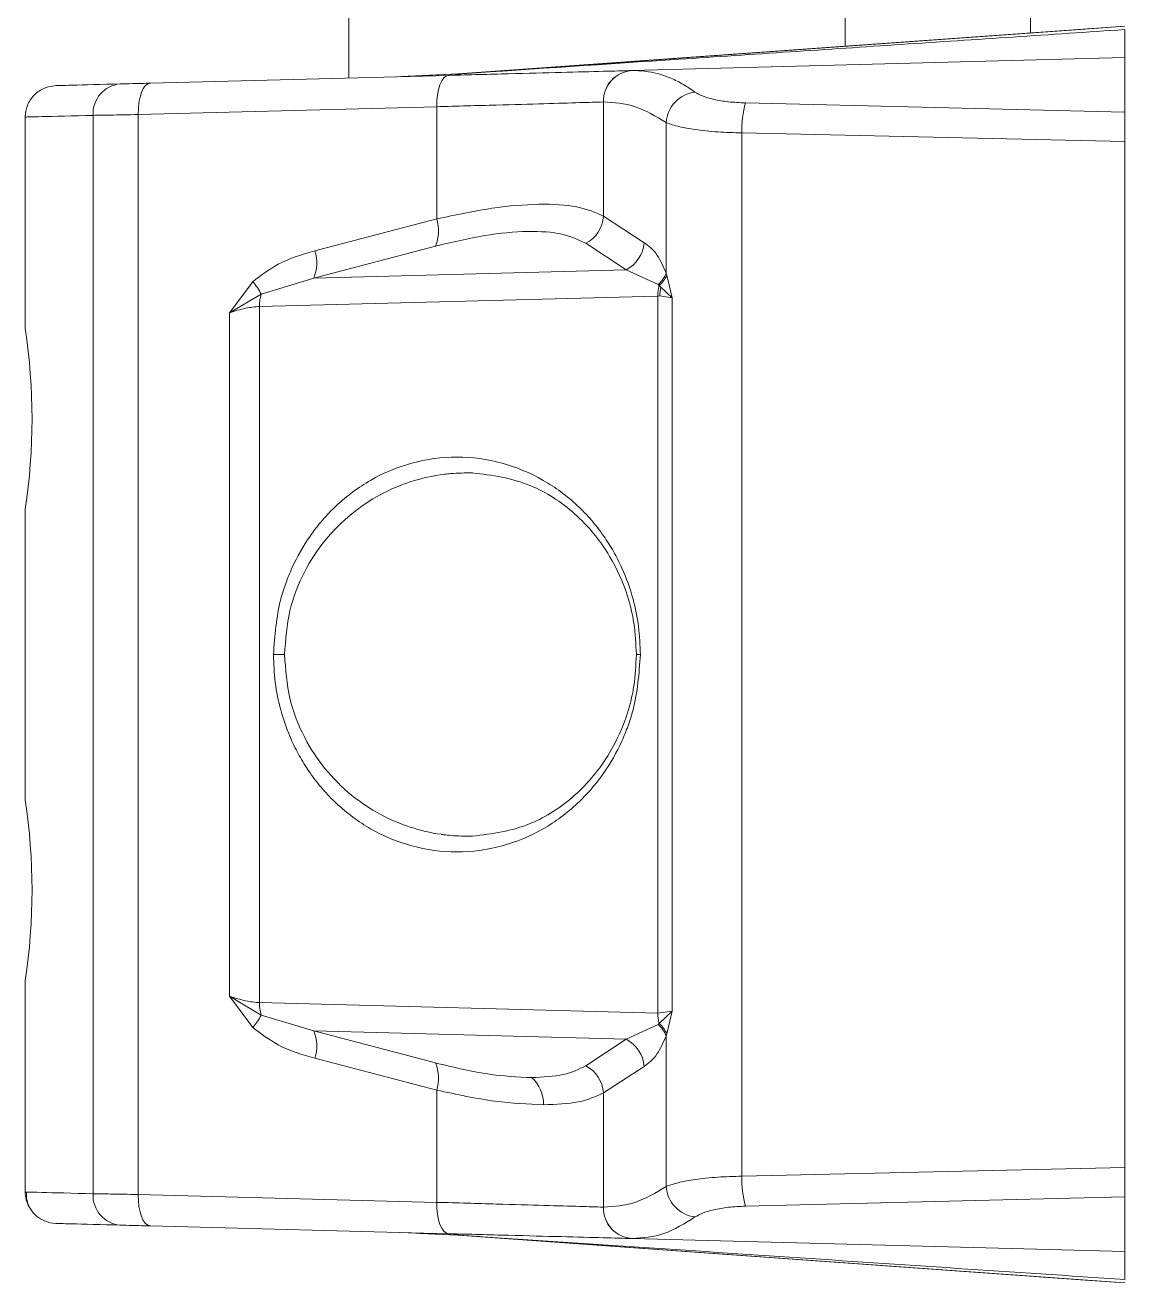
# Model space of a CAD drawing. Header units: millimetres. Extents: x 29 to 2500, y -68 to 1852.
# Drawn here: x 317.76 to 352.76, y 289.89 to 329.92 of the extents above; entities that cross this region are included whole.
import ezdxf

# ---------------------------------------------------------------- set-up
doc = ezdxf.new("R2010")
doc.units = ezdxf.units.MM
doc.header["$LTSCALE"] = 6

msp = doc.modelspace()

# ---------------------------------------------------------------- linework, layer by layer
at = {"color": 7, "linetype": 'Continuous', "lineweight": 18}
for p, q in [((328.058, 401.89), (328.058, 328.243)), ((343.858, 329.255), (343.858, 401.89)), ((349.758, 365.89), (349.758, 329.676)), ((331.526, 328.374), (352.758, 329.89)), ((352.758, 329.89), (351.5, 329.8)), ((351.5, 329.8), (331.669, 328.378)), ((337.078, 328.48), (352.758, 328.89)), ((352.758, 327.152), (352.758, 328.89)), ((321.741, 328.078), (331.242, 328.327)), ((329.726, 328.287), (331.526, 328.374)), ((331.526, 328.371), (330.333, 328.315)), ((332.235, 328.419), (331.526, 328.371)), ((331.669, 328.378), (331.526, 328.374)), ((331.526, 328.371), (331.526, 328.375)), ((337.085, 328.48), (337.078, 328.48)), ((321.354, 327.078), (330.855, 327.327)), ((330.855, 327.327), (330.855, 323.756)), ((336.161, 327.48), (336.166, 327.48)), ((336.166, 327.48), (336.166, 323.846)), ((340.682, 327.45), (352.758, 327.152)), ((317.758, 327.058), (317.758, 320.264)), ((319.918, 292.727), (319.918, 327.053)), ((321.354, 292.702), (321.354, 327.078)), ((338.158, 326.824), (338.158, 322.034)), ((340.567, 326.496), (352.758, 326.219)), ((340.567, 293.285), (340.567, 326.496)), ((352.758, 293.561), (352.758, 326.219)), ((330.855, 323.756), (326.981, 322.739)), ((337.455, 322.999), (336.166, 323.846)), ((330.818, 322.891), (326.944, 321.873)), ((336.887, 322.133), (335.599, 322.98)), ((336.887, 322.133), (326.944, 321.873)), ((337.899, 321.668), (336.887, 322.133)), ((338.158, 322.034), (338.176, 321.961)), ((338.176, 321.961), (338.345, 321.245)), ((325.002, 321.759), (324.255, 320.765)), ((326.944, 321.873), (325.267, 321.365)), ((337.933, 321.632), (337.899, 321.668)), ((337.989, 321.586), (337.933, 321.632)), ((338.345, 321.245), (337.989, 321.586)), ((325.267, 321.365), (324.255, 320.765)), ((325.212, 320.971), (337.896, 321.303)), ((337.896, 321.303), (337.958, 321.304)), ((337.896, 298.477), (337.896, 321.303)), ((337.958, 321.304), (338.345, 321.245)), ((338.345, 321.245), (338.345, 298.536)), ((324.255, 320.765), (324.255, 299.015)), ((325.212, 320.971), (325.212, 298.809)), ((317.758, 320.264), (317.755, 320.267)), ((317.755, 314.514), (317.758, 314.516)), ((317.758, 314.516), (317.758, 305.264)), ((326.011, 309.89), (325.658, 309.89)), ((337.339, 309.89), (337.208, 309.89)), ((317.758, 305.264), (317.755, 305.267)), ((317.755, 299.514), (317.758, 299.516)), ((317.758, 299.516), (317.758, 292.722)), ((324.255, 299.015), (325.002, 298.021)), ((324.255, 299.015), (325.267, 298.415)), ((337.896, 298.477), (325.212, 298.809)), ((325.267, 298.415), (326.944, 297.907)), ((338.345, 298.536), (337.896, 298.477)), ((337.933, 298.148), (338.345, 298.536)), ((338.345, 298.536), (338.176, 297.82)), ((336.887, 297.647), (326.944, 297.907)), ((326.944, 297.907), (330.818, 296.89)), ((336.887, 297.647), (337.899, 298.112)), ((337.899, 298.112), (337.933, 298.148)), ((335.599, 296.8), (336.887, 297.647)), ((338.176, 297.82), (338.158, 297.746)), ((338.158, 297.746), (338.158, 292.956)), ((326.981, 297.041), (330.855, 296.024)), ((336.166, 295.934), (337.455, 296.781)), ((330.855, 296.024), (330.855, 292.453)), ((336.166, 295.934), (336.166, 292.3)), ((352.758, 293.561), (340.567, 293.285)), ((317.891, 292.778), (317.758, 292.781)), ((330.855, 292.453), (321.354, 292.702)), ((336.166, 292.3), (336.161, 292.3)), ((352.758, 292.628), (340.682, 292.331)), ((352.758, 290.89), (352.758, 292.628)), ((331.242, 291.454), (321.741, 291.702)), ((331.526, 291.406), (329.726, 291.493)), ((330.333, 291.465), (331.526, 291.409)), ((331.526, 291.409), (332.235, 291.361)), ((331.526, 291.406), (331.669, 291.402)), ((352.758, 289.89), (331.526, 291.406)), ((331.669, 291.402), (351.5, 289.98)), ((352.758, 290.89), (337.078, 291.301)), ((337.078, 291.301), (337.085, 291.301)), ((351.5, 289.98), (352.758, 289.89))]:
    msp.add_line(p, q, dxfattribs=at)
at = {"color": 7, "linetype": 'Continuous', "lineweight": 18, "flags": 128}
for points in [[(331.242, 328.327), (331.162, 328.306), (331.087, 328.248), (331.018, 328.155), (330.959, 328.03), (330.911, 327.879), (330.877, 327.707), (330.858, 327.521), (330.855, 327.327)], [(321.354, 327.078), (321.358, 327.272), (321.377, 327.458), (321.411, 327.63), (321.458, 327.781), (321.517, 327.906), (321.586, 327.999), (321.662, 328.057), (321.741, 328.078)], [(321.741, 291.702), (321.662, 291.723), (321.586, 291.782), (321.517, 291.875), (321.458, 291.999), (321.411, 292.15), (321.377, 292.322), (321.358, 292.508), (321.354, 292.702)], [(331.242, 291.454), (331.162, 291.475), (331.087, 291.533), (331.018, 291.626), (330.959, 291.75), (330.911, 291.901), (330.877, 292.073), (330.858, 292.26), (330.855, 292.453)], [(318.732, 291.781), (318.541, 291.805), (318.369, 291.859)]]:
    msp.add_lwpolyline(points, dxfattribs=at)
at = {"color": 7, "linetype": 'Continuous', "lineweight": 18}
for centre, radius, start, end in [((331.15, 330.891), 2.566, 271.5237, 281.6772), ((337.132, 327.51), 0.972, 93.1478, 181.745), ((337.138, 327.509), 0.972, 93.1468, 181.7099), ((320.864, 327.109), 0.948, 94.8575, 183.3486), ((339.211, 326.746), 1.056, 97.3514, 175.7668), ((343.787, 326.591), 3.221, 164.5327, 181.6931), ((329.595, 323.376), 1.316, 338.3576, 16.8116), ((335.1, 323.926), 1.07, 297.8108, 355.6885), ((325.721, 322.358), 1.316, 338.3576, 16.8116), ((336.388, 323.08), 1.07, 297.8108, 355.6885), ((337.352, 322.329), 0.858, 309.6496, 339.9177), ((337.397, 322.282), 0.842, 309.5105, 337.5891), ((323.495, 320.461), 1.989, 27.0402, 40.7489), ((339.224, 321.321), 1.328, 166.4726, 180.7784), ((339.265, 321.305), 1.307, 167.5777, 180.0433), ((326.525, 320.99), 1.313, 163.4082, 180.8395), ((298.755, 317.39), 19.219, 351.399, 8.601), ((298.755, 302.39), 19.219, 351.399, 8.601), ((326.525, 298.79), 1.313, 179.1605, 196.5918), ((323.495, 299.319), 1.989, 319.2511, 332.9598), ((339.224, 298.459), 1.328, 179.2216, 193.5274), ((325.721, 297.422), 1.316, 343.1884, 21.6424), ((337.352, 297.452), 0.858, 20.0823, 50.3504), ((337.397, 297.499), 0.842, 22.4109, 50.4895), ((336.388, 296.701), 1.07, 4.3115, 62.1892), ((329.595, 296.404), 1.316, 343.1884, 21.6424), ((335.1, 295.854), 1.07, 4.3115, 62.1892), ((333.163, 295.598), 1.091, 357.8573, 49.1349), ((343.787, 293.19), 3.221, 178.3069, 195.4673), ((318.758, 292.781), 1, 180, 208.3088), ((320.864, 292.672), 0.948, 176.6514, 265.1425), ((339.211, 293.034), 1.056, 184.2332, 262.6486), ((337.132, 292.271), 0.972, 178.255, 266.8522), ((337.138, 292.271), 0.972, 178.2901, 266.8533), ((331.15, 288.889), 2.566, 78.3228, 88.4763)]:
    msp.add_arc(centre, radius, start, end, dxfattribs=at)
for points, knots in [([(331.669, 328.378), (333.966, 328.532), (338.623, 328.843), (345.653, 329.311), (350.387, 329.626), (352.758, 329.784)], [0, 0, 0, 0, 0.326793, 0.662686, 1, 1, 1, 1]), ([(352.758, 328.89), (352.758, 328.902), (352.758, 328.926), (352.758, 329.155), (352.758, 329.535), (352.758, 329.784)], [0, 0, 0, 0, 0.2565362, 0.5130731, 1, 1, 1, 1]), ([(331.242, 328.327), (331.892, 328.344), (333.207, 328.378), (334.863, 328.422), (336.226, 328.457), (336.796, 328.472), (337.078, 328.48)], [0, 0, 0, 0, 0.247455, 0.500033, 0.752593, 1, 1, 1, 1]), ([(337.085, 328.48), (337.256, 328.475), (337.549, 328.466), (337.956, 328.369), (338.328, 328.234), (338.7, 328.05), (338.955, 327.876), (339.076, 327.794)], [0, 0, 0, 0, 0.256091, 0.437618, 0.610108, 0.814854, 1, 1, 1, 1]), ([(318.732, 327.999), (318.608, 327.983), (318.419, 327.958), (318.192, 327.831), (318.037, 327.702), (317.912, 327.544), (317.791, 327.314), (317.771, 327.123), (317.758, 326.999)], [0, 0, 0, 0, 0.2398153, 0.3685907, 0.5, 0.6314093, 0.7601847, 1, 1, 1, 1]), ([(318.732, 327.999), (318.824, 328.002), (319.004, 328.006), (320.196, 328.037), (320.784, 328.053)], [0, 0, 0, 0, 0.506929, 1, 1, 1, 1]), ([(321.741, 328.078), (321.542, 328.073), (321.145, 328.062), (320.904, 328.056), (320.784, 328.053)], [0, 0, 0, 0, 0.500028, 1, 1, 1, 1]), ([(339.076, 327.794), (339.147, 327.752), (339.289, 327.668), (339.662, 327.559), (340.131, 327.475), (340.498, 327.458), (340.682, 327.45)], [0, 0, 0, 0, 0.249776, 0.49984, 0.749898, 1, 1, 1, 1]), ([(330.855, 327.327), (331.506, 327.346), (332.772, 327.382), (334.287, 327.425), (335.448, 327.459), (335.928, 327.473), (336.161, 327.48)], [0, 0, 0, 0, 0.273291, 0.531059, 0.773297, 1, 1, 1, 1]), ([(336.166, 327.48), (336.502, 327.459), (337.172, 327.416), (337.829, 327.021), (338.158, 326.824)], [0, 0, 0, 0, 0.5003751, 1, 1, 1, 1]), ([(352.758, 326.219), (352.758, 326.331), (352.758, 326.555), (352.758, 326.853), (352.758, 327.052), (352.758, 327.126), (352.758, 327.152)], [0, 0, 0, 0, 0.27934, 0.55861, 0.839703, 1, 1, 1, 1]), ([(317.758, 326.999), (317.85, 327.002), (318.036, 327.007), (319.287, 327.038), (319.918, 327.053)], [0, 0, 0, 0, 0.4953288, 1, 1, 1, 1]), ([(321.354, 327.078), (321.039, 327.073), (320.444, 327.062), (320.086, 327.056), (319.918, 327.053)], [0, 0, 0, 0, 0.529346, 1, 1, 1, 1]), ([(338.158, 326.824), (338.285, 326.778), (338.509, 326.697), (339.095, 326.592), (339.768, 326.519), (340.307, 326.503), (340.567, 326.496)], [0, 0, 0, 0, 0.2826629, 0.4995804, 0.758593, 1, 1, 1, 1]), ([(336.166, 323.846), (335.907, 323.959), (335.393, 324.181), (334.152, 324.253), (332.644, 324.135), (331.456, 323.884), (330.855, 323.756)], [0, 0, 0, 0, 0.252434, 0.499439, 0.746349, 1, 1, 1, 1]), ([(335.599, 322.98), (335.369, 323.091), (334.909, 323.315), (333.787, 323.388), (332.417, 323.268), (331.35, 323.016), (330.818, 322.891)], [0, 0, 0, 0, 0.248546, 0.49931, 0.750444, 1, 1, 1, 1]), ([(326.981, 322.739), (326.579, 322.625), (325.867, 322.422), (325.265, 321.96), (325.002, 321.759)], [0, 0, 0, 0, 0.563726, 1, 1, 1, 1]), ([(338.158, 322.034), (338.067, 322.238), (337.855, 322.711), (337.6, 322.895), (337.455, 322.999)], [0, 0, 0, 0, 0.432726, 1, 1, 1, 1]), ([(324.255, 320.765), (324.432, 320.821), (324.779, 320.933), (325.07, 320.958), (325.212, 320.971)], [0, 0, 0, 0, 0.510025, 1, 1, 1, 1]), ([(337.339, 309.89), (337.328, 310.188), (337.305, 310.789), (337.107, 311.729), (336.82, 312.525), (336.485, 313.179), (336.162, 313.691), (335.78, 314.182), (335.157, 314.828), (334.218, 315.516), (332.917, 316.049), (331.499, 316.238), (330.08, 316.049), (328.779, 315.516), (327.84, 314.829), (327.218, 314.182), (326.725, 313.548), (326.331, 312.865), (326.047, 312.163), (325.761, 311.28), (325.703, 310.492), (325.658, 309.89)], [0, 0, 0, 0, 0.038069, 0.076795, 0.124725, 0.152566, 0.181271, 0.213959, 0.247748, 0.324381, 0.409738, 0.500182, 0.590626, 0.675982, 0.752615, 0.786377, 0.819092, 0.87556, 0.899812, 0.923556, 1, 1, 1, 1]), ([(326.011, 309.89), (326.046, 310.364), (326.116, 311.311), (326.612, 312.542), (327.296, 313.581), (328.393, 314.663), (329.713, 315.355), (330.8, 315.595), (331.464, 315.669), (331.763, 315.671), (331.994, 315.672)], [0, 0, 0, 0, 0.125755, 0.251113, 0.368197, 0.501401, 0.750483, 0.887957, 0.913304, 1, 1, 1, 1]), ([(331.994, 315.672), (332.614, 315.596), (333.706, 315.462), (335.256, 314.469), (336.313, 313.236), (336.896, 311.953), (337.166, 310.867), (337.195, 310.227), (337.21, 309.89)], [0, 0, 0, 0, 0.27451, 0.483961, 0.682282, 0.823247, 0.907095, 1, 1, 1, 1]), ([(325.658, 309.89), (325.67, 309.592), (325.692, 308.991), (325.891, 308.051), (326.177, 307.255), (326.512, 306.601), (326.836, 306.089), (327.218, 305.599), (327.84, 304.952), (328.779, 304.265), (330.08, 303.731), (331.499, 303.543), (332.917, 303.731), (334.218, 304.265), (335.157, 304.952), (335.78, 305.599), (336.273, 306.232), (336.666, 306.915), (336.95, 307.617), (337.236, 308.5), (337.295, 309.289), (337.339, 309.89)], [0, 0, 0, 0, 0.038069, 0.076795, 0.124725, 0.152566, 0.181271, 0.213959, 0.247748, 0.324381, 0.409738, 0.500182, 0.590626, 0.675982, 0.752615, 0.786377, 0.819092, 0.87556, 0.899812, 0.923556, 1, 1, 1, 1]), ([(331.994, 304.108), (331.763, 304.11), (331.464, 304.111), (331.131, 304.148), (330.698, 304.207), (329.68, 304.444), (328.392, 305.117), (327.296, 306.2), (326.612, 307.238), (326.116, 308.469), (326.046, 309.416), (326.011, 309.89)], [0, 0, 0, 0, 0.086647, 0.1119664, 0.1252512, 0.2495112, 0.4987496, 0.631888, 0.7489267, 0.8742557, 1, 1, 1, 1]), ([(337.21, 309.89), (337.195, 309.554), (337.166, 308.913), (336.896, 307.828), (336.313, 306.544), (335.256, 305.311), (333.706, 304.318), (332.614, 304.184), (331.994, 304.108)], [0, 0, 0, 0, 0.092905, 0.176753, 0.317718, 0.516039, 0.72549, 1, 1, 1, 1]), ([(325.212, 298.809), (325.07, 298.822), (324.779, 298.848), (324.432, 298.959), (324.255, 299.015)], [0, 0, 0, 0, 0.489975, 1, 1, 1, 1]), ([(325.002, 298.021), (325.265, 297.82), (325.867, 297.359), (326.579, 297.156), (326.981, 297.041)], [0, 0, 0, 0, 0.436274, 1, 1, 1, 1]), ([(337.455, 296.781), (337.6, 296.885), (337.855, 297.07), (338.067, 297.542), (338.158, 297.746)], [0, 0, 0, 0, 0.567274, 1, 1, 1, 1]), ([(330.818, 296.89), (331.387, 296.754), (332.518, 296.486), (333.426, 296.444), (333.877, 296.423)], [0, 0, 0, 0, 0.503592, 1, 1, 1, 1]), ([(333.877, 296.423), (334.236, 296.44), (334.957, 296.473), (335.384, 296.691), (335.599, 296.8)], [0, 0, 0, 0, 0.4970743, 1, 1, 1, 1]), ([(330.855, 296.024), (331.492, 295.888), (332.75, 295.619), (333.757, 295.578), (334.254, 295.557)], [0, 0, 0, 0, 0.506749, 1, 1, 1, 1]), ([(334.254, 295.557), (334.65, 295.574), (335.451, 295.607), (335.926, 295.824), (336.166, 295.934)], [0, 0, 0, 0, 0.4945442, 1, 1, 1, 1]), ([(352.758, 292.628), (352.758, 292.68), (352.758, 292.784), (352.758, 293.058), (352.758, 293.33), (352.758, 293.502), (352.758, 293.561)], [0, 0, 0, 0, 0.28469, 0.56945, 0.852333, 1, 1, 1, 1]), ([(338.158, 292.956), (338.285, 293.002), (338.509, 293.083), (339.095, 293.189), (339.768, 293.262), (340.307, 293.277), (340.567, 293.285)], [0, 0, 0, 0, 0.282653, 0.49958, 0.758587, 1, 1, 1, 1]), ([(317.793, 292.78), (317.794, 292.689), (317.797, 292.505), (317.912, 292.234), (318.105, 291.999), (318.283, 291.905), (318.371, 291.859)], [0, 0, 0, 0, 0.24342, 0.49485, 0.749136, 1, 1, 1, 1]), ([(319.918, 292.727), (319.274, 292.743), (318.154, 292.771), (317.969, 292.776), (317.891, 292.778)], [0, 0, 0, 0, 0.574942, 1, 1, 1, 1]), ([(319.918, 292.727), (320.086, 292.724), (320.444, 292.718), (321.039, 292.707), (321.354, 292.702)], [0, 0, 0, 0, 0.470654, 1, 1, 1, 1]), ([(338.158, 292.956), (337.829, 292.759), (337.172, 292.364), (336.502, 292.321), (336.166, 292.3)], [0, 0, 0, 0, 0.499625, 1, 1, 1, 1]), ([(336.161, 292.3), (335.928, 292.307), (335.448, 292.321), (334.287, 292.355), (332.772, 292.398), (331.506, 292.435), (330.855, 292.453)], [0, 0, 0, 0, 0.226703, 0.468941, 0.726709, 1, 1, 1, 1]), ([(340.682, 292.331), (340.498, 292.322), (340.131, 292.305), (339.662, 292.221), (339.289, 292.112), (339.147, 292.028), (339.076, 291.987)], [0, 0, 0, 0, 0.250102, 0.50016, 0.750224, 1, 1, 1, 1]), ([(339.076, 291.987), (338.747, 291.781), (338.09, 291.369), (337.42, 291.323), (337.085, 291.301)], [0, 0, 0, 0, 0.500392, 1, 1, 1, 1]), ([(320.784, 291.727), (320.189, 291.743), (318.999, 291.774), (318.821, 291.779), (318.732, 291.781)], [0, 0, 0, 0, 0.500009, 1, 1, 1, 1]), ([(320.784, 291.727), (320.904, 291.724), (321.145, 291.718), (321.542, 291.708), (321.741, 291.702)], [0, 0, 0, 0, 0.499972, 1, 1, 1, 1]), ([(337.078, 291.301), (336.796, 291.308), (336.226, 291.323), (334.863, 291.359), (333.207, 291.402), (331.892, 291.437), (331.242, 291.454)], [0, 0, 0, 0, 0.247407, 0.499967, 0.752545, 1, 1, 1, 1]), ([(352.758, 289.997), (350.979, 290.115), (347.425, 290.351), (342.104, 290.706), (336.853, 291.056), (333.378, 291.288), (331.669, 291.402)], [0, 0, 0, 0, 0.25308, 0.505506, 0.756739, 1, 1, 1, 1]), ([(352.758, 289.997), (352.758, 290.136), (352.758, 290.415), (352.758, 290.787), (352.758, 290.849), (352.758, 290.89)], [0, 0, 0, 0, 0.256539, 0.513076, 1, 1, 1, 1])]:
    msp.add_open_spline(points, degree=3, knots=knots, dxfattribs=at)

doc.saveas('drawing.dxf')
